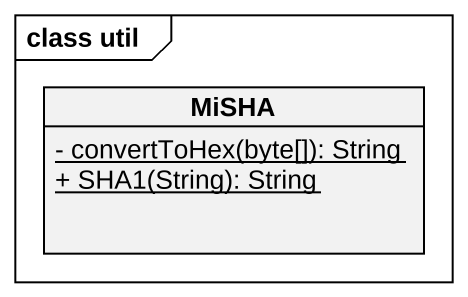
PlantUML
@startuml
mainframe class util
hide circle
hide empty members
skinparam classAttributeIconSize 0
class MiSHA {
  {static} - convertToHex(byte[]): String
  {static} + SHA1(String): String
}
@enduml
